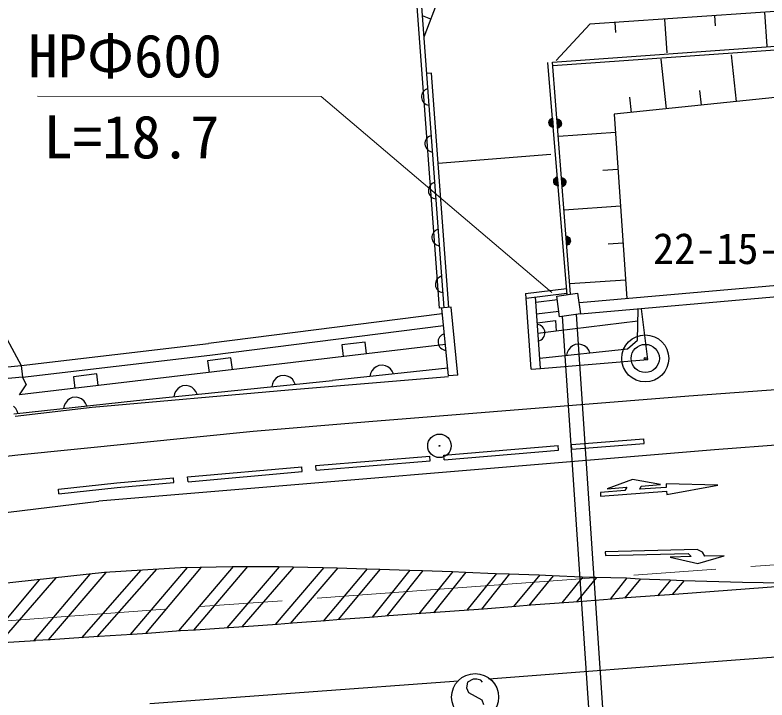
# Model space of a CAD drawing. Units: millimetres, scale not verified. Extents: x 40000 to 680000, y 20000 to 380000.
# Drawn here: x 222334 to 254332, y 276847 to 305992 of the extents above; entities that cross this region are included whole.
import ezdxf
from ezdxf.enums import TextEntityAlignment as Align

# ---------------------------------------------------------------- set-up
doc = ezdxf.new("R2010")
doc.units = ezdxf.units.MM
doc.header["$LTSCALE"] = 1000
doc.linetypes.add('CHAIN', pattern=[18.5, 12, -1.5, 3.5, -1.5])
for name, color, linetype, lineweight in [('M-BGD', 7, 'Continuous', 25), ('M-BGD-EXST', 7, 'Continuous', 25), ('M-BMK', 2, 'CHAIN', 13), ('M-BMK-SRVR', 3, 'Continuous', 25), ('M-STR-HTXT', 7, 'Continuous', 13), ('M-STR-STRC', 7, 'Continuous', 25)]:
    doc.layers.add(name, color=color, linetype=linetype, lineweight=lineweight)
doc.styles.add('ＭＳ ゴシック', font='')
doc.styles.get('ＭＳ ゴシック').set_extended_font_data('MS Gothic')

msp = doc.modelspace()

# ---------------------------------------------------------------- linework, layer by layer
at = {"layer": 'M-BGD'}
for p, q in [((240396, 293513), (238737, 315872)), ((240595, 293527), (238936, 315888)), ((239739, 305060), (240883, 308061)), ((259526, 306480), (246796, 305603)), ((240027, 305820), (239677, 305953)), ((252100, 305968), (252130, 305535)), ((254221, 306115), (254321, 304665)), ((246796, 305603), (245357, 304062)), ((247856, 305676), (247886, 305244)), ((249978, 305822), (250077, 304379)), ((245209, 303989), (263049, 305257)), ((245222, 303840), (263064, 305108)), ((245972, 294112), (245212, 303990)), ((250057, 302006), (249836, 304121)), ((253029, 302316), (252821, 304301)), ((245823, 294091), (245012, 303976)), ((240054, 303525), (239854, 303510)), ((240794, 293542), (240054, 303525)), ((264174, 303482), (247828, 301772)), ((251543, 302161), (251479, 302776)), ((248571, 301850), (248502, 302504)), ((247828, 301772), (248369, 293933)), ((245053, 301423), (245064, 301471)), ((245064, 301471), (245085, 301517)), ((245068, 301467), (245080, 301318)), ((245085, 301517), (245125, 301559)), ((245108, 301275), (245089, 301516)), ((245112, 301543), (245135, 301253)), ((245125, 301559), (245162, 301586)), ((245162, 301235), (245135, 301563)), ((245159, 301581), (245188, 301222)), ((245162, 301586), (245207, 301605)), ((245214, 301214), (245183, 301593)), ((245207, 301605), (245240, 301206)), ((245397, 301574), (245444, 301561)), ((245428, 301175), (245397, 301574)), ((245423, 301565), (245452, 301187)), ((245444, 301561), (245485, 301541)), ((245476, 301198), (245449, 301557)), ((245475, 301544), (245500, 301216)), ((245485, 301541), (245532, 301506)), ((245524, 301236), (245501, 301526)), ((245528, 301504), (245547, 301263)), ((245532, 301506), (245559, 301464)), ((245568, 301312), (245557, 301460)), ((245559, 301464), (245578, 301418)), ((245058, 301361), (245053, 301423)), ((245077, 301315), (245058, 301361)), ((245105, 301273), (245077, 301315)), ((245152, 301238), (245105, 301273)), ((245192, 301218), (245152, 301238)), ((245240, 301206), (245192, 301218)), ((245473, 301193), (245428, 301175)), ((245510, 301220), (245473, 301193)), ((245551, 301262), (245510, 301220)), ((245571, 301308), (245551, 301262)), ((245583, 301356), (245571, 301308)), ((245578, 301418), (245583, 301356)), ((247882, 300988), (245455, 300821)), ((245138, 300052), (240339, 299675)), ((247990, 299421), (247345, 299376)), ((245258, 298931), (245269, 298979)), ((245263, 298869), (245258, 298931)), ((245281, 298824), (245263, 298869)), ((245269, 298979), (245289, 299025)), ((245272, 298975), (245284, 298827)), ((245289, 299025), (245330, 299067)), ((245313, 298783), (245293, 299024)), ((245316, 299051), (245340, 298761)), ((245330, 299067), (245367, 299094)), ((245366, 298743), (245339, 299071)), ((245363, 299089), (245392, 298730)), ((245367, 299094), (245411, 299113)), ((245418, 298722), (245387, 299101)), ((245411, 299113), (245444, 298715)), ((245589, 299081), (245636, 299068)), ((245620, 298682), (245589, 299081)), ((245615, 299073), (245644, 298694)), ((245636, 299068), (245677, 299048)), ((245668, 298706), (245641, 299065)), ((245667, 299052), (245692, 298724)), ((245677, 299048), (245724, 299013)), ((245716, 298744), (245693, 299034)), ((245720, 299012), (245739, 298770)), ((245724, 299013), (245751, 298971)), ((245760, 298819), (245749, 298968)), ((245751, 298971), (245770, 298925)), ((245770, 298925), (245775, 298863)), ((245309, 298782), (245281, 298824)), ((245356, 298746), (245309, 298782)), ((245397, 298727), (245356, 298746)), ((245444, 298715), (245397, 298727)), ((245665, 298700), (245620, 298682)), ((245702, 298727), (245665, 298700)), ((245743, 298770), (245702, 298727)), ((245763, 298815), (245743, 298770)), ((245775, 298863), (245763, 298815)), ((248098, 297853), (245697, 297687)), ((245781, 296588), (245828, 296576)), ((245812, 296189), (245781, 296588)), ((245807, 296580), (245836, 296201)), ((245828, 296576), (245869, 296556)), ((245860, 296213), (245833, 296572)), ((245859, 296559), (245884, 296231)), ((245869, 296556), (245916, 296520)), ((245908, 296251), (245885, 296541)), ((245912, 296519), (245931, 296278)), ((245916, 296520), (245943, 296478)), ((245955, 296323), (245935, 296277)), ((245952, 296327), (245940, 296475)), ((245943, 296478), (245962, 296433)), ((245967, 296371), (245955, 296323)), ((245962, 296433), (245967, 296371)), ((245857, 296208), (245812, 296189)), ((245894, 296235), (245857, 296208)), ((245935, 296277), (245894, 296235)), ((248206, 296285), (247575, 296241)), ((246361, 293756), (267223, 295600)), ((267268, 295102), (246396, 293257)), ((248315, 294717), (245938, 294553)), ((244056, 294149), (245801, 294363)), ((244293, 290920), (244066, 294150)), ((244080, 293950), (245818, 294163)), ((245386, 294030), (246270, 294154)), ((246270, 294154), (246393, 293281)), ((221055, 293914), (222588, 291084)), ((244692, 290948), (244478, 293999)), ((244493, 293777), (245415, 293894)), ((245509, 293157), (245386, 294030)), ((240890, 293557), (240396, 293513)), ((240778, 290636), (240492, 293517)), ((241176, 290675), (240890, 293557)), ((248827, 292155), (248854, 293474)), ((249263, 291328), (248999, 293487)), ((240516, 293273), (230565, 292011)), ((244528, 293278), (245478, 293398)), ((246393, 293281), (245509, 293157)), ((246881, 274544), (245635, 293174)), ((247480, 274573), (246231, 293258)), ((244555, 292897), (245337, 292991)), ((245337, 292991), (245361, 292540)), ((248843, 292962), (245361, 292540)), ((230625, 291514), (240566, 292775)), ((245361, 292540), (244587, 292448)), ((248393, 291788), (248827, 292155)), ((240645, 291980), (222518, 289827)), ((222588, 291084), (230565, 292011)), ((237232, 292078), (236239, 291960)), ((236239, 291960), (236298, 291464)), ((237291, 291582), (237232, 292078)), ((245969, 291851), (245880, 291741)), ((246062, 291921), (245969, 291851)), ((246177, 291974), (246062, 291921)), ((246336, 291991), (246177, 291974)), ((246460, 291964), (246336, 291991)), ((246566, 291915), (246460, 291964)), ((246676, 291826), (246566, 291915)), ((222645, 290588), (230625, 291514)), ((244661, 291389), (248393, 291788)), ((245831, 291635), (245804, 291512)), ((245880, 291741), (245831, 291635)), ((246746, 291733), (246676, 291826)), ((246799, 291618), (246746, 291733)), ((231522, 291400), (230529, 291282)), ((230529, 291282), (230588, 290786)), ((231581, 290904), (231522, 291400)), ((244692, 290948), (249263, 291328)), ((217667, 290580), (222588, 291084)), ((222588, 291084), (222645, 290588)), ((240745, 290971), (235845, 290448)), ((237604, 290958), (237515, 290848)), ((237697, 291028), (237604, 290958)), ((237812, 291080), (237697, 291028)), ((237971, 291097), (237812, 291080)), ((238094, 291070), (237971, 291097)), ((238200, 291021), (238094, 291070)), ((238310, 290932), (238200, 291021)), ((238381, 290840), (238310, 290932)), ((244293, 290920), (244692, 290948)), ((222645, 290588), (217725, 290083)), ((222645, 290588), (222806, 290254)), ((225811, 290722), (224818, 290604)), ((224818, 290604), (224877, 290107)), ((225870, 290225), (225811, 290722)), ((233521, 290590), (233427, 290520)), ((233636, 290642), (233521, 290590)), ((233795, 290659), (233636, 290642)), ((233918, 290631), (233795, 290659)), ((234024, 290582), (233918, 290631)), ((233972, 290037), (240780, 290612)), ((234134, 290493), (234024, 290582)), ((237466, 290742), (237439, 290618)), ((237515, 290848), (237466, 290742)), ((238433, 290724), (238381, 290840)), ((241176, 290675), (240778, 290636)), ((222518, 289827), (222806, 290254)), ((227500, 289587), (235845, 290448)), ((229623, 290228), (229464, 290212)), ((229746, 290200), (229623, 290228)), ((233289, 290305), (233261, 290181)), ((233338, 290410), (233289, 290305)), ((233427, 290520), (233338, 290410)), ((234204, 290399), (234134, 290493)), ((234256, 290284), (234204, 290399)), ((225621, 289312), (233972, 290037)), ((229166, 289980), (229116, 289874)), ((229255, 290089), (229166, 289980)), ((229348, 290159), (229255, 290089)), ((229464, 290212), (229348, 290159)), ((229852, 290151), (229746, 290200)), ((229962, 290062), (229852, 290151)), ((230032, 289969), (229962, 290062)), ((230084, 289853), (230032, 289969)), ((256642, 290183), (251006, 289773)), ((222289, 289026), (227500, 289587)), ((224562, 289592), (224474, 289482)), ((224655, 289662), (224562, 289592)), ((224770, 289715), (224655, 289662)), ((224929, 289732), (224770, 289715)), ((225053, 289705), (224929, 289732)), ((225159, 289656), (225053, 289705)), ((225269, 289568), (225159, 289656)), ((229116, 289874), (229089, 289751)), ((251006, 289773), (237387, 288676)), ((222365, 289244), (222267, 289346)), ((222335, 288926), (225621, 289312)), ((224425, 289376), (224398, 289253)), ((224474, 289482), (224425, 289376)), ((225339, 289475), (225269, 289568)), ((225392, 289360), (225339, 289475)), ((222424, 289143), (222365, 289244)), ((222461, 289023), (222424, 289143)), ((237387, 288676), (232471, 288275)), ((232471, 288275), (222457, 287269)), ((260284, 288119), (252100, 287484)), ((240575, 287262), (245449, 287675)), ((245466, 287476), (245449, 287675)), ((246009, 287712), (249086, 287953)), ((246025, 287513), (246009, 287712)), ((246025, 287513), (249102, 287754)), ((249102, 287754), (249086, 287953)), ((252100, 287484), (225893, 285303)), ((240592, 287063), (245466, 287476)), ((222457, 287269), (199437, 284485)), ((235137, 286819), (239984, 287224)), ((240001, 287025), (239984, 287224)), ((240592, 287063), (240575, 287262)), ((229678, 286335), (234541, 286773)), ((234559, 286574), (234541, 286773)), ((235154, 286620), (235137, 286819)), ((235154, 286620), (240001, 287025)), ((229696, 286136), (234559, 286574)), ((224178, 285816), (226664, 286088)), ((226664, 286088), (229080, 286297)), ((226683, 285889), (229098, 286098)), ((229098, 286098), (229080, 286297)), ((229696, 286136), (229678, 286335)), ((248609, 286234), (247530, 285836)), ((249804, 286016), (248609, 286234)), ((224200, 285617), (224178, 285816)), ((224200, 285617), (226683, 285889)), ((248286, 285756), (247247, 285671)), ((247530, 285836), (248368, 285897)), ((248368, 285897), (248286, 285756)), ((248922, 285812), (248973, 285946)), ((250039, 285894), (248922, 285812)), ((248973, 285946), (249804, 286016)), ((252241, 285990), (250039, 286037)), ((250039, 286037), (250039, 285894)), ((250074, 285585), (252241, 285990)), ((247247, 285671), (247254, 285518)), ((247254, 285518), (250063, 285737)), ((250063, 285737), (250074, 285585)), ((192678, 281325), (225893, 285303)), ((251360, 283244), (247453, 283154)), ((251589, 283132), (251360, 283244)), ((247453, 283154), (247462, 282994)), ((247462, 282994), (250977, 283082)), ((251105, 282950), (250213, 282921)), ((250213, 282921), (251397, 282647)), ((250977, 283082), (251105, 282950)), ((251397, 282647), (252514, 282987)), ((251685, 282966), (251589, 283132)), ((252514, 282987), (251685, 282966)), ((226141, 282266), (221168, 281726)), ((223755, 279407), (226209, 282273)), ((225179, 279493), (227698, 282365)), ((225833, 279538), (228371, 282408)), ((229608, 282486), (226141, 282266)), ((227242, 279630), (229671, 282488)), ((227901, 279672), (230273, 282500)), ((229300, 279785), (231633, 282528)), ((229608, 282486), (230212, 282499)), ((229939, 279820), (232242, 282524)), ((230212, 282499), (231573, 282528)), ((231358, 279913), (233594, 282517)), ((231573, 282528), (232184, 282524)), ((231992, 279956), (234210, 282505)), ((232184, 282524), (233545, 282526)), ((233412, 280057), (235491, 282480)), ((233545, 282526), (234155, 282506)), ((234063, 280107), (236088, 282466)), ((234155, 282506), (235436, 282481)), ((235436, 282481), (236034, 282467)), ((235466, 280203), (237336, 282431)), ((236034, 282467), (237286, 282433)), ((236104, 280267), (237889, 282407)), ((237286, 282433), (237839, 282409)), ((237541, 280372), (239146, 282372)), ((237839, 282409), (239099, 282373)), ((238164, 280421), (239708, 282351)), ((239099, 282373), (239659, 282353)), ((239528, 280517), (240976, 282310)), ((239659, 282353), (240930, 282313)), ((240153, 280559), (241529, 282284)), ((240930, 282313), (241483, 282286)), ((241483, 282286), (242784, 282233)), ((241571, 280667), (242833, 282231)), ((242784, 282233), (243346, 282215)), ((221111, 279252), (223372, 281965)), ((221697, 279286), (224080, 282042)), ((223135, 279368), (225527, 282199)), ((242202, 280712), (243394, 282214)), ((243346, 282215), (244628, 282167)), ((243567, 280826), (244674, 282165)), ((244209, 280869), (245244, 282135)), ((244628, 282167), (245197, 282138)), ((245197, 282138), (246455, 282085)), ((245616, 280981), (246504, 282084)), ((246244, 281021), (247092, 282064)), ((246455, 282085), (247042, 282066)), ((247042, 282066), (248334, 282042)), ((247667, 281139), (248379, 282039)), ((248285, 281182), (248960, 282002)), ((248334, 282042), (248913, 282005)), ((248913, 282005), (250205, 281964)), ((249694, 281281), (250251, 281961)), ((250205, 281964), (250773, 281929)), ((250319, 281329), (250821, 281926)), ((258101, 281913), (250393, 281335)), ((250773, 281929), (253288, 281864)), ((253288, 281864), (255050, 281834)), ((249766, 281287), (248356, 281186)), ((250393, 281335), (249766, 281287)), ((245685, 280986), (244279, 280874)), ((246314, 281026), (245685, 280986)), ((247736, 281143), (246314, 281026)), ((248356, 281186), (247736, 281143)), ((241642, 280672), (240221, 280563)), ((242271, 280717), (241642, 280672)), ((243639, 280831), (242271, 280717)), ((244279, 280874), (243639, 280831)), ((237612, 280377), (236180, 280275)), ((238234, 280426), (237612, 280377)), ((239597, 280522), (238234, 280426)), ((240221, 280563), (239597, 280522)), ((233486, 280063), (232066, 279961)), ((234138, 280112), (233486, 280063)), ((235543, 280211), (234138, 280112)), ((236180, 280275), (235543, 280211)), ((227973, 279677), (227314, 279634)), ((229371, 279789), (227973, 279677)), ((230009, 279823), (229371, 279789)), ((231431, 279918), (230009, 279823)), ((232066, 279961), (231431, 279918)), ((217680, 279053), (223205, 279373)), ((223827, 279411), (223205, 279373)), ((225254, 279498), (223827, 279411)), ((225908, 279543), (225254, 279498)), ((227314, 279634), (225908, 279543)), ((252813, 278544), (267675, 279588)), ((242499, 277753), (252813, 278544)), ((228073, 276693), (241203, 277657))]:
    msp.add_line(p, q, dxfattribs=at)
for radius in [500, 20]:
    msp.add_circle((240395, 287661), radius, dxfattribs=at)
for centre, start, end in [((239983, 302513), 103.0405, 265.4458), ((240131, 300519), 103.0405, 265.4458), ((240278, 298524), 103.0405, 265.4458), ((240426, 296530), 103.0405, 265.4458), ((240575, 294535), 103.0405, 265.4458), ((244531, 292470), 282.8237, 85.229), ((240689, 292082), 104.4573, 266.8624)]:
    msp.add_arc(centre, 354, start, end, dxfattribs=at)
at = {"layer": 'M-BGD-EXST'}
for p, q in [((241592, 277609), (241552, 277369)), ((241832, 277729), (241592, 277609)), ((241992, 277729), (241832, 277729)), ((242152, 277689), (241992, 277729)), ((242232, 277609), (242152, 277689)), ((241552, 277369), (241632, 277169)), ((241632, 277169), (242192, 276849)), ((242192, 276849), (242272, 276649))]:
    msp.add_line(p, q, dxfattribs=at)
msp.add_circle((241912, 276969), 1000, dxfattribs=at)
at = {"layer": 'M-BMK'}
msp.add_line((179844, 277152), (268679, 283618), dxfattribs=at)
at = {"layer": 'M-BMK-SRVR'}
for radius in [1000, 600, 40]:
    msp.add_circle((249153, 291380), radius, dxfattribs=at)
at = {"layer": 'M-STR-HTXT'}
for p, q in [((235362, 302520), (223291, 302542)), ((245175, 294191), (235362, 302520))]:
    msp.add_line(p, q, dxfattribs=at)
at = {"layer": 'M-STR-STRC'}
for p, q in [((240575, 287262), (245449, 287675)), ((245466, 287476), (245449, 287675)), ((246009, 287712), (249086, 287953)), ((246025, 287513), (246009, 287712)), ((246025, 287513), (249102, 287754)), ((249102, 287754), (249086, 287953)), ((240592, 287063), (245466, 287476)), ((235137, 286819), (239984, 287224)), ((240001, 287025), (239984, 287224)), ((240592, 287063), (240575, 287262)), ((229678, 286335), (234541, 286773)), ((234559, 286574), (234541, 286773)), ((235154, 286620), (235137, 286819)), ((235154, 286620), (240001, 287025)), ((229696, 286136), (234559, 286574)), ((224178, 285816), (226664, 286088)), ((226664, 286088), (229080, 286297)), ((226683, 285889), (229098, 286098)), ((229098, 286098), (229080, 286297)), ((229696, 286136), (229678, 286335)), ((224200, 285617), (224178, 285816)), ((224200, 285617), (226683, 285889))]:
    msp.add_line(p, q, dxfattribs=at)

# ---------------------------------------------------------------- texts
at = {"layer": 'M-BMK-SRVR', "style": 'ＭＳ ゴシック'}
msp.add_text('22-15-3-1', height=1320, dxfattribs=at).set_placement((249482, 295001), align=Align.BOTTOM_LEFT)
at = {"layer": 'M-STR-HTXT', "style": 'ＭＳ ゴシック'}
for s, p in [('HPΦ600', (222900, 302788)), ('L=18.7', (223552, 299342))]:
    msp.add_text(s, height=1833, dxfattribs=at).set_placement(p, align=Align.BOTTOM_LEFT)

doc.saveas('drawing.dxf')
